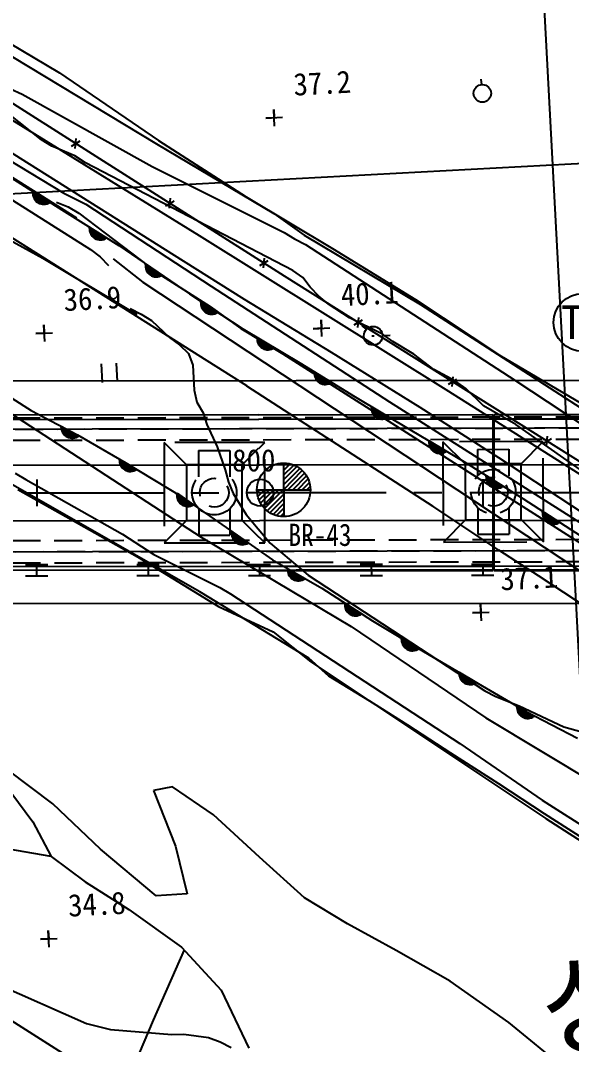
# Model space of a CAD drawing. Header units: millimetres. Extents: x 14054 to 14850, y 1103 to 1807.
# Drawn here: x 14714.8 to 14764.3, y 1433.8 to 1525.7 of the extents above; entities that cross this region are included whole.
import ezdxf
from ezdxf.enums import TextEntityAlignment as Align
from ezdxf.xclip import XClip

# ---------------------------------------------------------------- set-up
doc = ezdxf.new("R2010")
doc.units = ezdxf.units.MM
doc.header["$LTSCALE"] = 10
doc.header["$MEASUREMENT"] = 0
doc.header["$XCLIPFRAME"] = 2
for name, pattern in [('CENTER', [2, 1.25, -0.25, 0.25, -0.25]), ('DASHED2', [0.375, 0.25, -0.125]), ('HIDDEN', [0.375, 0.25, -0.125])]:
    doc.linetypes.add(name, pattern=pattern)
for name, color, linetype in [('TN-CABL', 4, 'Continuous'), ('TT-WIRE-EQPM', 6, 'Continuous'), ('TZ-BASE', 253, 'Continuous'), ('TZ-CABL', 4, 'Continuous')]:
    doc.layers.add(name, color=color, linetype=linetype)
doc.styles.get("Standard").update_dxf_attribs({"font": 'GulimChe.ttf'})
doc.linetypes.add('ZIGZAG', pattern='A,0.0001,-0.2,[131,ltypeshp.shx,S=0.2,R=0,X=-0.2,Y=0],-0.4,[131,ltypeshp.shx,S=0.2,R=180,X=0.2,Y=0],-0.2', length=0.8001)

# ---------------------------------------------------------------- blocks, each defined once
blk = doc.blocks.new('JD-FJFJJ5GH')
at = {"layer": 'TZ-BASE'}
for p, q in [((620.634, 135.314), (639.213, -214.547)), ((484.566, 87.344, 39), (583.542, 25.185, 39)), ((572.643, 42.703, 38), (590.712, 31.842, 38)), ((574.396, 42.726, 37.52), (581.992, 38.204, 37.52)), ((570.044, 38.722, 40.313), (594.525, 23.604, 40.313)), ((581.992, 38.204, 37.52), (590.878, 32.144, 37.52)), ((574.571, 37.507, 40.678), (602.144, 19.998, 40.678)), ((619.894, 37.129, 37.904), (619.844, 37.647, 37.904)), ((580.382, 32.193, 40), (575.147, 36.332, 40)), ((577.61, 36.758, 39), (578.659, 36.304, 39)), ((578.659, 36.304, 39), (590.311, 29.809, 39)), ((593.115, 21.297, 37.539), (570.396, 35.634, 37.539)), ((600.512, 34.133, 37.228), (602.01, 34.212, 37.228)), ((601.261, 34.172, 37.228), (600.512, 34.133, 37.228)), ((601.301, 33.424, 37.228), (601.221, 34.921, 37.228)), ((601.221, 34.921, 37.228), (601.261, 34.172, 37.228)), ((699.425, 33.794), (0.003, -3.349)), ((578.512, 22.914, 36.754), (561.285, 33.747, 36.754)), ((581.327, 31.623, 40), (580.382, 32.193, 40)), ((583.42, 31.414, 40.678), (583.511, 32.303, 40.678)), ((583.386, 30.748, 40), (581.327, 31.623, 40)), ((583.083, 31.628, 40.678), (583.849, 32.089, 40.678)), ((590.712, 31.842, 38), (601.218, 25.578, 38)), ((590.878, 32.144, 37.52), (598.759, 27.089, 37.52)), ((571.803, 30.547, 38), (584.777, 22.341, 38)), ((576.161, 31.158, 40), (582.398, 27.403, 40)), ((584.333, 30.142, 40), (583.386, 30.748, 40)), ((576.392, 29.599, 38.963), (582.225, 25.895, 38.963)), ((602.922, 20.479, 40), (584.333, 30.142, 40)), ((590.311, 29.809, 39), (602.152, 23.874, 39)), ((579.615, 27.309, 38.963), (579.898, 27.372, 38.963)), ((579.617, 27.463, 38.963), (579.719, 27.486, 38.963)), ((579.763, 26.859, 38.963), (579.62, 27.498, 38.963)), ((579.627, 27.544, 38.963), (581.147, 26.579, 38.963)), ((579.638, 27.16, 38.963), (580.077, 27.258, 38.963)), ((579.683, 27.017, 38.963), (580.257, 27.145, 38.963)), ((579.751, 26.878, 38.963), (580.436, 27.031, 38.963)), ((579.969, 26.625, 38.963), (579.786, 27.443, 38.963)), ((579.846, 26.746, 38.963), (580.615, 26.917, 38.963)), ((580.149, 26.508, 38.963), (579.965, 27.33, 38.963)), ((579.974, 26.621, 38.963), (580.794, 26.804, 38.963)), ((580.317, 26.442, 38.963), (580.144, 27.216, 38.963)), ((580.152, 26.506, 38.963), (580.973, 26.69, 38.963)), ((580.478, 26.41, 38.963), (580.323, 27.102, 38.963)), ((580.633, 26.404, 38.963), (580.502, 26.989, 38.963)), ((580.782, 26.423, 38.963), (580.681, 26.875, 38.963)), ((580.927, 26.464, 38.963), (580.861, 26.761, 38.963)), ((582.398, 27.403, 40), (584.354, 26.413, 40)), ((591.524, 26.267, 40.678), (592.291, 26.728, 40.678)), ((591.862, 26.053, 40.678), (591.953, 26.943, 40.678)), ((598.759, 27.089, 37.52), (606.508, 22.429, 37.52)), ((580.434, 26.416, 38.963), (581.137, 26.573, 38.963)), ((581.066, 26.529, 38.963), (581.04, 26.647, 38.963)), ((581.747, 26.6, 39), (582.794, 26.182, 39)), ((582.225, 25.895, 38.963), (587.335, 22.7, 38.963)), ((582.794, 26.182, 39), (583.739, 25.612, 39)), ((584.354, 26.413, 40), (595.614, 19.057, 40)), ((583.739, 25.612, 39), (590.834, 20.222, 39)), ((601.218, 25.578, 38), (603.956, 23.643, 38)), ((574.822, 24.683, 37), (580.506, 21.578, 37)), ((584.693, 24.264, 38.963), (584.796, 24.287, 38.963)), ((584.693, 24.11, 38.963), (584.976, 24.175, 38.963)), ((584.844, 23.661, 38.963), (584.697, 24.299, 38.963)), ((584.703, 24.345, 38.963), (586.229, 23.391, 38.963)), ((584.716, 23.961, 38.963), (585.156, 24.063, 38.963)), ((584.762, 23.818, 38.963), (585.335, 23.95, 38.963)), ((585.051, 23.429, 38.963), (584.863, 24.246, 38.963)), ((585.232, 23.313, 38.963), (585.043, 24.133, 38.963)), ((585.401, 23.248, 38.963), (585.223, 24.021, 38.963)), ((585.562, 23.217, 38.963), (585.402, 23.908, 38.963)), ((584.832, 23.68, 38.963), (585.515, 23.838, 38.963)), ((584.928, 23.548, 38.963), (585.695, 23.725, 38.963)), ((585.057, 23.424, 38.963), (585.875, 23.613, 38.963)), ((585.235, 23.311, 38.963), (586.055, 23.5, 38.963)), ((585.518, 23.222, 38.963), (586.22, 23.384, 38.963)), ((585.717, 23.213, 38.963), (585.582, 23.796, 38.963)), ((585.866, 23.232, 38.963), (585.762, 23.683, 38.963)), ((586.01, 23.274, 38.963), (585.942, 23.571, 38.963)), ((586.149, 23.34, 38.963), (586.122, 23.458, 38.963)), ((594.525, 23.604, 40.313), (616.895, 9.65, 40.313)), ((602.152, 23.874, 39), (603.097, 23.304, 39)), ((603.097, 23.304, 39), (604.075, 22.809, 39)), ((603.956, 23.643, 38), (614.387, 17.411, 38)), ((598.807, 10.127, 36.754), (578.512, 22.914, 36.754)), ((584.777, 22.341, 38), (585.645, 21.687, 38)), ((587.335, 22.7, 38.963), (593.677, 18.366, 38.963)), ((604.075, 22.809, 39), (622.837, 10.633, 39)), ((606.508, 22.429, 37.52), (613.924, 17.861, 37.52)), ((580.506, 21.578, 37), (588.936, 16.521, 37)), ((585.645, 21.687, 38), (586.413, 20.919, 38)), ((586.815, 21.502, 38), (589.488, 19.417, 38)), ((598.604, 17.867, 37.539), (593.115, 21.297, 37.539)), ((599.966, 20.907, 40.678), (600.733, 21.368, 40.678)), ((600.304, 20.692, 40.678), (600.395, 21.582, 40.678)), ((589.707, 20.831, 38.963), (589.991, 20.885, 38.963)), ((589.713, 20.985, 38.963), (589.816, 21.004, 38.963)), ((589.839, 20.376, 38.963), (589.718, 21.02, 38.963)), ((589.724, 20.682, 38.963), (590.167, 20.765, 38.963)), ((589.726, 21.066, 38.963), (591.212, 20.05, 38.963)), ((589.764, 20.537, 38.963), (590.342, 20.645, 38.963)), ((589.828, 20.396, 38.963), (590.517, 20.526, 38.963)), ((590.037, 20.136, 38.963), (589.882, 20.96, 38.963)), ((589.918, 20.26, 38.963), (590.692, 20.406, 38.963)), ((590.042, 20.131, 38.963), (590.867, 20.286, 38.963)), ((590.212, 20.013, 38.963), (590.057, 20.84, 38.963)), ((590.378, 19.941, 38.963), (590.232, 20.72, 38.963)), ((590.538, 19.903, 38.963), (590.407, 20.601, 38.963)), ((590.693, 19.893, 38.963), (590.582, 20.481, 38.963)), ((590.843, 19.906, 38.963), (590.757, 20.361, 38.963)), ((590.834, 20.222, 39), (595.531, 17.224, 39)), ((590.989, 19.943, 38.963), (590.932, 20.242, 38.963)), ((603.835, 19.834, 40), (602.922, 20.479, 40)), ((589.488, 19.417, 38), (635.383, -10.913, 38)), ((590.215, 20.011, 38.963), (591.042, 20.167, 38.963)), ((590.494, 19.911, 38.963), (591.202, 20.044, 38.963)), ((591.13, 20.002, 38.963), (591.108, 20.122, 38.963)), ((602.144, 19.998, 40.678), (634.212, -0.155, 40.678)), ((604.504, 18.956, 40), (603.835, 19.834, 40)), ((595.614, 19.057, 40), (611.61, 8.668, 40)), ((605.279, 18.158, 40), (604.504, 18.956, 40)), ((593.677, 18.366, 38.963), (598.455, 15.226, 38.963)), ((594.677, 17.464, 38.963), (594.961, 17.522, 38.963)), ((594.68, 17.618, 38.963), (594.783, 17.639, 38.963)), ((594.817, 17.012, 38.963), (594.685, 17.652, 38.963)), ((594.692, 17.699, 38.963), (596.197, 16.71, 38.963)), ((595.019, 16.775, 38.963), (594.85, 17.596, 38.963)), ((595.197, 16.655, 38.963), (595.027, 17.479, 38.963)), ((606.396, 13.1, 37.539), (598.604, 17.867, 37.539)), ((606.123, 17.436, 40), (605.279, 18.158, 40)), ((613.924, 17.861, 37.52), (621.473, 12.862, 37.52)), ((588.338, 17.051, 37), (589.315, 16.556, 37)), ((589.315, 16.556, 37), (590.26, 15.986, 37)), ((594.697, 17.315, 38.963), (595.138, 17.406, 38.963)), ((594.739, 17.17, 38.963), (595.315, 17.29, 38.963)), ((594.806, 17.031, 38.963), (595.493, 17.173, 38.963)), ((594.899, 16.897, 38.963), (595.67, 17.057, 38.963)), ((595.025, 16.77, 38.963), (595.847, 16.94, 38.963)), ((595.201, 16.653, 38.963), (596.024, 16.824, 38.963)), ((595.365, 16.586, 38.963), (595.204, 17.363, 38.963)), ((595.525, 16.551, 38.963), (595.381, 17.246, 38.963)), ((595.481, 16.558, 38.963), (596.187, 16.704, 38.963)), ((595.531, 17.224, 39), (598.271, 15.253, 39)), ((595.68, 16.544, 38.963), (595.559, 17.13, 38.963)), ((595.83, 16.56, 38.963), (595.736, 17.013, 38.963)), ((595.975, 16.599, 38.963), (595.913, 16.897, 38.963)), ((596.115, 16.661, 38.963), (596.09, 16.78, 38.963)), ((608.017, 16.223, 40), (606.123, 17.436, 40)), ((614.387, 17.411, 38), (653.42, -7.773, 38)), ((590.26, 15.986, 37), (591.879, 14.465, 37)), ((605.549, 14.533, 40.094), (605.469, 16.031, 40.094)), ((605.469, 16.031, 40.094), (605.509, 15.282, 40.094)), ((610.986, 14.74, 40), (608.017, 16.223, 40)), ((608.429, 15.576, 40.678), (609.193, 16.04, 40.678)), ((608.767, 15.363, 40.678), (608.854, 16.253, 40.678)), ((579.885, 14.8, 36.863), (581.383, 14.879, 36.863)), ((580.634, 14.839, 36.863), (579.885, 14.8, 36.863)), ((580.673, 14.09, 36.863), (580.594, 15.588, 36.863)), ((580.594, 15.588, 36.863), (580.634, 14.839, 36.863)), ((598.271, 15.253, 39), (602.052, 12.973, 39)), ((598.455, 15.226, 38.963), (603.558, 12.177, 38.963)), ((604.76, 15.242, 40.094), (606.258, 15.322, 40.094)), ((605.509, 15.282, 40.094), (604.76, 15.242, 40.094)), ((609.117, 15.526, 40.167), (609.508, 15.157, 40.167)), ((611.899, 14.095, 40), (610.986, 14.74, 40)), ((591.879, 14.465, 37), (592.757, 13.782, 37)), ((599.732, 14.376, 38.963), (599.834, 14.402, 38.963)), ((599.895, 13.777, 38.963), (599.735, 14.411, 38.963)), ((599.735, 14.223, 38.963), (600.016, 14.293, 38.963)), ((599.74, 14.458, 38.963), (601.286, 13.535, 38.963)), ((599.761, 14.074, 38.963), (600.198, 14.185, 38.963)), ((599.81, 13.932, 38.963), (600.381, 14.076, 38.963)), ((599.882, 13.796, 38.963), (600.563, 13.967, 38.963)), ((600.107, 13.549, 38.963), (599.902, 14.362, 38.963)), ((599.981, 13.666, 38.963), (600.745, 13.858, 38.963)), ((600.29, 13.436, 38.963), (600.084, 14.253, 38.963)), ((600.46, 13.375, 38.963), (600.266, 14.144, 38.963)), ((600.622, 13.347, 38.963), (600.448, 14.035, 38.963)), ((600.777, 13.346, 38.963), (600.63, 13.926, 38.963)), ((600.926, 13.369, 38.963), (600.813, 13.818, 38.963)), ((610.026, 14.6, 40.167), (610.23, 14.588, 40.167)), ((610.135, 14.674, 40.167), (610.144, 14.516, 40.167)), ((610.974, 14.647, 40.167), (611.652, 14.664, 40.167)), ((613.789, 12.955, 40), (611.899, 14.095, 40)), ((592.757, 13.782, 37), (593.566, 13.022, 37)), ((593.566, 13.022, 37), (593.952, 11.982, 37)), ((600.113, 13.544, 38.963), (600.927, 13.749, 38.963)), ((600.293, 13.435, 38.963), (601.109, 13.64, 38.963)), ((600.577, 13.352, 38.963), (601.276, 13.528, 38.963)), ((601.069, 13.414, 38.963), (600.995, 13.709, 38.963)), ((601.206, 13.482, 38.963), (601.177, 13.6, 38.963)), ((602.052, 12.973, 39), (699.422, -48.996, 39)), ((614.343, 8.158, 37.539), (606.396, 13.1, 37.539)), ((615.582, 11.59, 40), (613.789, 12.955, 40)), ((585.862, 10.421, 37.557), (585.773, 12.092, 37.557)), ((587.083, 12.139, 37.557), (587.171, 10.49, 37.557)), ((593.952, 11.982, 37), (594.075, 9.722, 37)), ((603.558, 12.177, 38.963), (608.514, 9.12, 38.963)), ((621.473, 12.862, 37.52), (629.329, 8.244, 37.52)), ((604.87, 11.28, 38.963), (604.973, 11.304, 38.963)), ((604.871, 11.126, 38.963), (605.153, 11.193, 38.963)), ((605.024, 10.678, 38.963), (604.873, 11.315, 38.963)), ((604.88, 11.362, 38.963), (606.412, 10.417, 38.963)), ((604.895, 10.978, 38.963), (605.334, 11.082, 38.963)), ((605.233, 10.447, 38.963), (605.04, 11.263, 38.963)), ((605.415, 10.332, 38.963), (605.22, 11.152, 38.963)), ((605.584, 10.268, 38.963), (605.401, 11.04, 38.963)), ((617.541, 10.527, 40), (615.582, 11.59, 40)), ((575.576, 10.359, 36.754), (579.476, 7.902, 36.754)), ((604.942, 10.835, 38.963), (605.514, 10.97, 38.963)), ((605.012, 10.697, 38.963), (605.695, 10.859, 38.963)), ((605.109, 10.566, 38.963), (605.875, 10.748, 38.963)), ((605.239, 10.443, 38.963), (606.056, 10.636, 38.963)), ((605.418, 10.331, 38.963), (606.236, 10.525, 38.963)), ((605.745, 10.238, 38.963), (605.582, 10.929, 38.963)), ((605.701, 10.244, 38.963), (606.402, 10.41, 38.963)), ((605.9, 10.235, 38.963), (605.762, 10.818, 38.963)), ((606.049, 10.256, 38.963), (605.943, 10.706, 38.963)), ((606.193, 10.299, 38.963), (606.123, 10.595, 38.963)), ((606.332, 10.365, 38.963), (606.304, 10.483, 38.963)), ((616.896, 10.255, 40.678), (617.66, 10.719, 40.678)), ((617.234, 10.042, 40.678), (617.321, 10.932, 40.678)), ((618.454, 9.882, 40), (617.541, 10.527, 40)), ((622.837, 10.633, 39), (668.771, -19.732, 39)), ((594.075, 9.722, 37), (594.317, 8.639, 37)), ((615.521, -0.699, 36.754), (598.808, 10.09, 36.754)), ((616.895, 9.65, 40.313), (638.594, -4.084, 40.313)), ((620.038, 8.323, 40), (618.454, 9.882, 40)), ((575.883, 8.767, 36), (594.722, -3.478, 36)), ((594.317, 8.639, 37), (594.881, 7.682, 37)), ((608.514, 9.12, 38.963), (613.578, 6.106, 38.963)), ((611.61, 8.668, 40), (699.422, -47.032, 40)), ((622.945, 6.653, 40), (620.038, 8.323, 40)), ((545.93, 7.48), (599.862, 7.528)), ((579.476, 7.902, 36.754), (583.618, 5.715, 36.754)), ((594.881, 7.682, 37), (595.231, 6.641, 37)), ((599.872, 7.527), (620.863, 7.546)), ((609.992, 8.154, 38.963), (610.094, 8.179, 38.963)), ((610.156, 7.554, 38.963), (609.995, 8.188, 38.963)), ((609.996, 8, 38.963), (610.277, 8.071, 38.963)), ((610.001, 8.235, 38.963), (611.547, 7.315, 38.963)), ((610.022, 7.852, 38.963), (610.459, 7.962, 38.963)), ((610.071, 7.709, 38.963), (610.641, 7.854, 38.963)), ((610.144, 7.573, 38.963), (610.823, 7.745, 38.963)), ((610.368, 7.327, 38.963), (610.162, 8.139, 38.963)), ((610.242, 7.443, 38.963), (611.006, 7.637, 38.963)), ((610.552, 7.215, 38.963), (610.345, 8.031, 38.963)), ((610.374, 7.322, 38.963), (611.188, 7.528, 38.963)), ((610.722, 7.153, 38.963), (610.527, 7.922, 38.963)), ((610.555, 7.213, 38.963), (611.37, 7.42, 38.963)), ((610.884, 7.126, 38.963), (610.709, 7.814, 38.963)), ((611.039, 7.125, 38.963), (610.891, 7.705, 38.963)), ((611.187, 7.148, 38.963), (611.074, 7.596, 38.963)), ((611.331, 7.193, 38.963), (611.256, 7.488, 38.963)), ((611.468, 7.262, 38.963), (611.438, 7.379, 38.963)), ((621.427, 3.645, 37.539), (614.343, 8.158, 37.539)), ((620.863, 7.546), (620.875, -6.454)), ((620.963, 7.546), (695.863, 7.612)), ((620.963, 7.546), (620.975, -6.454)), ((545.931, 7.08), (599.862, 7.128)), ((582.355, 5.81, 36.754), (582.162, 6.435, 36.754)), ((582.165, 6.482, 36.754), (583.757, 5.641, 36.754)), ((595.231, 6.641, 37), (596.144, 4.643, 37)), ((599.874, 7.127), (620.863, 7.146)), ((610.839, 7.13, 38.963), (611.538, 7.308, 38.963)), ((620.963, 7.146), (695.863, 7.212)), ((643.098, -7.568, 40), (622.945, 6.653, 40)), ((582.161, 6.4, 36.754), (582.262, 6.431, 36.754)), ((582.173, 6.246, 36.754), (582.45, 6.332, 36.754)), ((582.207, 6.1, 36.754), (582.637, 6.233, 36.754)), ((582.263, 5.96, 36.754), (582.825, 6.134, 36.754)), ((582.579, 5.593, 36.754), (582.332, 6.394, 36.754)), ((582.342, 5.828, 36.754), (583.012, 6.035, 36.754)), ((582.447, 5.703, 36.754), (583.2, 5.936, 36.754)), ((582.768, 5.491, 36.754), (582.519, 6.295, 36.754)), ((582.585, 5.589, 36.754), (583.387, 5.837, 36.754)), ((582.941, 5.438, 36.754), (582.707, 6.196, 36.754)), ((582.771, 5.489, 36.754), (583.575, 5.738, 36.754)), ((583.104, 5.419, 36.754), (582.895, 6.097, 36.754)), ((583.059, 5.421, 36.754), (583.748, 5.634, 36.754)), ((583.259, 5.426, 36.754), (583.082, 5.998, 36.754)), ((583.406, 5.456, 36.754), (583.27, 5.899, 36.754)), ((583.547, 5.509, 36.754), (583.457, 5.8, 36.754)), ((583.618, 5.715, 36.754), (587.959, 3.21, 36.754)), ((583.681, 5.584, 36.754), (583.645, 5.701, 36.754)), ((613.578, 6.106, 38.963), (618.263, 3.327, 38.963)), ((625.701, 4.721, 40.678), (625.788, 5.611, 40.678)), ((596.144, 4.643, 37), (596.879, 2.563, 37)), ((615.15, 5.087, 38.963), (615.252, 5.113, 38.963)), ((615.314, 4.488, 38.963), (615.152, 5.122, 38.963)), ((615.153, 4.933, 38.963), (615.434, 5.005, 38.963)), ((615.158, 5.169, 38.963), (616.706, 4.25, 38.963)), ((615.18, 4.785, 38.963), (615.616, 4.897, 38.963)), ((615.229, 4.643, 38.963), (615.799, 4.788, 38.963)), ((615.302, 4.507, 38.963), (615.981, 4.68, 38.963)), ((615.527, 4.26, 38.963), (615.32, 5.073, 38.963)), ((615.71, 4.149, 38.963), (615.502, 4.964, 38.963)), ((615.881, 4.088, 38.963), (615.684, 4.856, 38.963)), ((616.042, 4.06, 38.963), (615.867, 4.748, 38.963)), ((616.197, 4.06, 38.963), (616.049, 4.64, 38.963)), ((625.362, 4.934, 40.678), (626.127, 5.398, 40.678)), ((615.401, 4.377, 38.963), (616.164, 4.572, 38.963)), ((615.533, 4.256, 38.963), (616.346, 4.464, 38.963)), ((615.713, 4.147, 38.963), (616.529, 4.355, 38.963)), ((615.998, 4.065, 38.963), (616.696, 4.243, 38.963)), ((616.346, 4.083, 38.963), (616.232, 4.532, 38.963)), ((616.489, 4.129, 38.963), (616.414, 4.423, 38.963)), ((616.627, 4.197, 38.963), (616.597, 4.315, 38.963)), ((399.946, 2.852), (599.935, 3.028)), ((587.39, 3.467, 36.754), (587.492, 3.492, 36.754)), ((587.392, 3.313, 36.754), (587.674, 3.382, 36.754)), ((587.549, 2.866, 36.754), (587.393, 3.502, 36.754)), ((587.399, 3.548, 36.754), (588.939, 2.617, 36.754)), ((587.418, 3.165, 36.754), (587.855, 3.272, 36.754)), ((587.466, 3.022, 36.754), (588.037, 3.163, 36.754)), ((587.537, 2.885, 36.754), (588.218, 3.053, 36.754)), ((587.76, 2.637, 36.754), (587.56, 3.451, 36.754)), ((587.635, 2.755, 36.754), (588.4, 2.943, 36.754)), ((587.943, 2.524, 36.754), (587.741, 3.341, 36.754)), ((587.766, 2.633, 36.754), (588.581, 2.833, 36.754)), ((588.112, 2.461, 36.754), (587.923, 3.231, 36.754)), ((587.959, 3.21, 36.754), (592.95, 0.191, 36.754)), ((588.274, 2.433, 36.754), (588.104, 3.122, 36.754)), ((588.429, 2.431, 36.754), (588.286, 3.012, 36.754)), ((588.578, 2.453, 36.754), (588.467, 2.902, 36.754)), ((588.722, 2.497, 36.754), (588.649, 2.792, 36.754)), ((599.967, 3.026), (699.998, 3.114)), ((602.102, 3.182), (602.127, -1.618)), ((602.104, 2.941), (602.332, 3.172)), ((602.106, 2.517), (602.694, 3.111)), ((602.108, 2.092), (603.014, 3.007)), ((602.11, 1.668), (603.299, 2.869)), ((618.263, 3.327, 38.963), (623.564, -0.004, 38.963)), ((630.188, -2.129, 37.539), (621.427, 3.645, 37.539)), ((594.588, -8.385, 36.754), (575.981, 2.264, 36.754)), ((578.029, 2.266, 35), (578.974, 1.696, 35)), ((587.946, 2.522, 36.754), (588.763, 2.723, 36.754)), ((588.23, 2.438, 36.754), (588.929, 2.61, 36.754)), ((588.859, 2.564, 36.754), (588.83, 2.683, 36.754)), ((596.879, 2.563, 37), (597.157, 1.481, 37)), ((602.112, 1.244), (603.555, 2.701)), ((602.114, 0.82), (603.784, 2.506)), ((602.501, 0.784), (603.986, 2.284)), ((602.925, 0.786), (604.162, 2.035)), ((620.276, 1.974, 38.963), (620.379, 1.997, 38.963)), ((620.276, 1.82, 38.963), (620.558, 1.884, 38.963)), ((620.425, 1.371, 38.963), (620.279, 2.009, 38.963)), ((620.286, 2.055, 38.963), (621.81, 1.098, 38.963)), ((620.632, 1.138, 38.963), (620.446, 1.955, 38.963)), ((620.812, 1.022, 38.963), (620.625, 1.842, 38.963)), ((578.974, 1.696, 35), (587.651, -3.206, 35)), ((580.001, -0.689), (579.999, 1.711)), ((597.157, 1.481, 37), (597.58, 0.444, 37)), ((603.35, 0.788), (604.308, 1.756)), ((603.774, 0.79), (604.421, 1.444)), ((604.198, 0.792), (604.495, 1.092)), ((620.001, -0.653), (619.999, 1.747)), ((620.298, 1.671, 38.963), (620.738, 1.772, 38.963)), ((620.344, 1.528, 38.963), (620.917, 1.659, 38.963)), ((620.413, 1.39, 38.963), (621.097, 1.546, 38.963)), ((620.509, 1.258, 38.963), (621.277, 1.433, 38.963)), ((620.638, 1.133, 38.963), (621.456, 1.32, 38.963)), ((620.981, 0.956, 38.963), (620.805, 1.729, 38.963)), ((620.816, 1.02, 38.963), (621.636, 1.207, 38.963)), ((621.142, 0.925, 38.963), (620.984, 1.617, 38.963)), ((621.098, 0.931, 38.963), (621.801, 1.091, 38.963)), ((621.297, 0.92, 38.963), (621.164, 1.504, 38.963)), ((621.447, 0.94, 38.963), (621.344, 1.391, 38.963)), ((621.591, 0.981, 38.963), (621.523, 1.278, 38.963)), ((621.73, 1.047, 38.963), (621.703, 1.165, 38.963)), ((578.254, 0.816, 36.845), (589.003, -5.216, 36.845)), ((592.528, 0.235, 36.754), (592.814, 0.286, 36.754)), ((592.536, 0.389, 36.754), (592.639, 0.407, 36.754)), ((592.656, -0.221, 36.754), (592.541, 0.423, 36.754)), ((592.544, 0.086, 36.754), (592.988, 0.165, 36.754)), ((592.55, 0.47, 36.754), (594.027, -0.559, 36.754)), ((592.583, -0.06, 36.754), (593.162, 0.044, 36.754)), ((592.852, -0.463, 36.754), (592.704, 0.362, 36.754)), ((593.027, -0.588, 36.754), (592.878, 0.241, 36.754)), ((592.95, 0.191, 36.754), (596.941, -2.589, 36.754)), ((593.192, -0.661, 36.754), (593.052, 0.12, 36.754)), ((597.58, 0.444, 37), (598.742, -1.431, 37)), ((599.715, 0.77), (604.515, 0.794)), ((599.727, 0.54), (599.956, 0.771)), ((599.792, 0.179), (600.38, 0.773)), ((599.899, -0.14), (600.804, 0.775)), ((600.039, -0.424), (601.228, 0.777)), ((600.21, -0.678), (601.653, 0.779)), ((600.407, -0.905), (602.077, 0.782)), ((600.632, -1.105), (602.117, 0.395)), ((592.645, -0.201, 36.754), (593.336, -0.078, 36.754)), ((592.735, -0.338, 36.754), (593.51, -0.199, 36.754)), ((592.857, -0.468, 36.754), (593.684, -0.32, 36.754)), ((593.03, -0.59, 36.754), (593.858, -0.442, 36.754)), ((593.351, -0.7, 36.754), (593.226, -0.002, 36.754)), ((593.307, -0.692, 36.754), (594.017, -0.565, 36.754)), ((593.506, -0.712, 36.754), (593.401, -0.123, 36.754)), ((593.656, -0.7, 36.754), (593.575, -0.244, 36.754)), ((593.802, -0.665, 36.754), (593.749, -0.365, 36.754)), ((593.944, -0.606, 36.754), (593.923, -0.487, 36.754)), ((600.883, -1.278), (602.119, -0.029)), ((601.163, -1.421), (602.121, -0.453)), ((601.476, -1.532), (602.123, -0.878)), ((621.402, -4.619, 36.754), (615.521, -0.699, 36.754)), ((623.564, -0.004, 38.963), (628.793, -3.375, 38.963)), ((598.742, -1.431, 37), (600.894, -4.019, 37)), ((601.829, -1.601), (602.125, -1.302)), ((625.34, -1.393, 38.963), (625.623, -1.332, 38.963)), ((625.342, -1.239, 38.963), (625.445, -1.217, 38.963)), ((625.484, -1.844, 38.963), (625.346, -1.204, 38.963)), ((625.353, -1.158, 38.963), (626.866, -2.133, 38.963)), ((625.361, -1.542, 38.963), (625.802, -1.447, 38.963)), ((625.405, -1.686, 38.963), (625.98, -1.562, 38.963)), ((625.473, -1.825, 38.963), (626.158, -1.677, 38.963)), ((625.688, -2.079, 38.963), (625.511, -1.26, 38.963)), ((625.567, -1.958, 38.963), (626.336, -1.792, 38.963)), ((625.867, -2.198, 38.963), (625.69, -1.375, 38.963)), ((626.036, -2.265, 38.963), (625.868, -1.49, 38.963)), ((626.196, -2.298, 38.963), (626.046, -1.605, 38.963)), ((626.351, -2.304, 38.963), (626.225, -1.719, 38.963)), ((626.501, -2.287, 38.963), (626.403, -1.834, 38.963)), ((399.95, -2.148), (599.939, -1.972)), ((596.941, -2.589, 36.754), (601.122, -5.506, 36.754)), ((599.972, -1.974), (700.002, -1.886)), ((625.694, -2.084, 38.963), (626.515, -1.907, 38.963)), ((625.871, -2.199, 38.963), (626.693, -2.021, 38.963)), ((626.152, -2.292, 38.963), (626.856, -2.14, 38.963)), ((626.645, -2.247, 38.963), (626.581, -1.949, 38.963)), ((626.785, -2.183, 38.963), (626.759, -2.064, 38.963)), ((587.651, -3.206, 35), (590.456, -5.027, 35)), ((594.722, -3.478, 36), (608.175, -11.483, 36)), ((597.451, -3.195, 36.754), (597.736, -3.144, 36.754)), ((597.459, -3.041, 36.754), (597.562, -3.023, 36.754)), ((597.578, -3.651, 36.754), (597.464, -3.007, 36.754)), ((597.466, -3.345, 36.754), (597.91, -3.266, 36.754)), ((597.473, -2.961, 36.754), (598.949, -3.99, 36.754)), ((597.505, -3.49, 36.754), (598.084, -3.387, 36.754)), ((597.568, -3.631, 36.754), (598.258, -3.508, 36.754)), ((597.774, -3.893, 36.754), (597.627, -3.068, 36.754)), ((597.657, -3.768, 36.754), (598.432, -3.63, 36.754)), ((597.949, -4.018, 36.754), (597.801, -3.19, 36.754)), ((598.114, -4.092, 36.754), (597.975, -3.311, 36.754)), ((598.273, -4.131, 36.754), (598.149, -3.432, 36.754)), ((598.428, -4.143, 36.754), (598.323, -3.554, 36.754)), ((598.578, -4.131, 36.754), (598.497, -3.675, 36.754)), ((597.78, -3.898, 36.754), (598.606, -3.751, 36.754)), ((597.952, -4.02, 36.754), (598.78, -3.873, 36.754)), ((598.229, -4.123, 36.754), (598.939, -3.997, 36.754)), ((598.724, -4.096, 36.754), (598.671, -3.796, 36.754)), ((598.866, -4.037, 36.754), (598.845, -3.918, 36.754)), ((600.894, -4.019, 37), (604.304, -6.868, 37)), ((589.003, -5.216, 36.845), (596.267, -9.683, 36.845)), ((590.456, -5.027, 35), (596.394, -7.994, 35)), ((601.122, -5.506, 36.754), (605.538, -8.044, 36.754)), ((624.966, -6.948, 36.754), (621.402, -4.619, 36.754)), ((429.944, -6.559), (689.977, -6.324)), ((545.942, -6.119), (599.874, -6.072)), ((578.944, -5.924), (580.944, -5.922)), ((579.944, -5.923), (579.945, -6.923)), ((588.944, -5.915), (590.944, -5.913)), ((589.944, -5.914), (589.945, -6.914)), ((598.944, -5.906), (600.944, -5.904)), ((599.927, -6.072), (620.875, -6.054)), ((599.944, -5.905), (599.945, -6.905)), ((602.459, -6.361, 36.754), (602.561, -6.333, 36.754)), ((602.632, -6.957, 36.754), (602.462, -6.326, 36.754)), ((602.466, -6.279, 36.754), (604.027, -7.176, 36.754)), ((602.848, -7.182, 36.754), (602.63, -6.372, 36.754)), ((608.976, -5.897), (610.976, -5.895)), ((609.976, -5.896), (609.977, -6.896)), ((618.976, -5.888), (620.976, -5.886)), ((619.976, -5.887), (619.977, -6.887)), ((620.975, -6.054), (695.875, -5.988)), ((620.975, -6.454), (695.875, -6.388)), ((578.945, -6.924), (580.945, -6.922)), ((588.945, -6.915), (590.945, -6.913)), ((598.945, -6.906), (600.945, -6.904)), ((599.928, -6.472), (620.875, -6.454)), ((602.465, -6.514, 36.754), (602.745, -6.439, 36.754)), ((602.494, -6.662, 36.754), (602.929, -6.544, 36.754)), ((602.545, -6.803, 36.754), (603.113, -6.65, 36.754)), ((602.62, -6.939, 36.754), (603.297, -6.756, 36.754)), ((602.72, -7.067, 36.754), (603.481, -6.862, 36.754)), ((603.033, -7.291, 36.754), (602.813, -6.478, 36.754)), ((602.854, -7.186, 36.754), (603.665, -6.967, 36.754)), ((603.204, -7.35, 36.754), (602.997, -6.584, 36.754)), ((603.036, -7.292, 36.754), (603.848, -7.073, 36.754)), ((603.366, -7.375, 36.754), (603.181, -6.69, 36.754)), ((603.322, -7.371, 36.754), (604.018, -7.183, 36.754)), ((603.521, -7.373, 36.754), (603.365, -6.795, 36.754)), ((603.67, -7.348, 36.754), (603.549, -6.901, 36.754)), ((603.812, -7.3, 36.754), (603.733, -7.007, 36.754)), ((603.949, -7.23, 36.754), (603.917, -7.112, 36.754)), ((604.304, -6.868, 37), (620.154, -17.265, 37)), ((608.977, -6.897), (610.977, -6.895)), ((618.977, -6.888), (620.977, -6.886)), ((629.515, -9.917, 36.754), (624.966, -6.948, 36.754)), ((596.394, -7.994, 35), (597.339, -8.564, 35)), ((605.538, -8.044, 36.754), (610.085, -10.977, 36.754)), ((604.381, -14.322, 36.754), (594.588, -8.385, 36.754)), ((597.339, -8.564, 35), (617.925, -21.993, 35)), ((596.267, -9.683, 36.845), (601.182, -11.974, 36.845)), ((607.59, -9.611, 36.754), (607.873, -9.55, 36.754)), ((607.592, -9.457, 36.754), (607.695, -9.435, 36.754)), ((607.734, -10.062, 36.754), (607.596, -9.422, 36.754)), ((607.603, -9.376, 36.754), (609.116, -10.351, 36.754)), ((607.611, -9.76, 36.754), (608.051, -9.665, 36.754)), ((607.655, -9.904, 36.754), (608.23, -9.78, 36.754)), ((607.722, -10.043, 36.754), (608.408, -9.895, 36.754)), ((607.938, -10.297, 36.754), (607.761, -9.478, 36.754)), ((607.816, -10.176, 36.754), (608.586, -10.01, 36.754)), ((608.117, -10.416, 36.754), (607.939, -9.593, 36.754)), ((608.285, -10.483, 36.754), (608.118, -9.708, 36.754)), ((608.446, -10.516, 36.754), (608.296, -9.823, 36.754)), ((608.601, -10.523, 36.754), (608.474, -9.938, 36.754)), ((608.75, -10.505, 36.754), (608.653, -10.053, 36.754)), ((619.846, -10.976, 37.082), (619.767, -9.478, 37.082)), ((619.767, -9.478, 37.082), (619.807, -10.227, 37.082)), ((607.944, -10.302, 36.754), (608.764, -10.125, 36.754)), ((608.12, -10.417, 36.754), (608.943, -10.24, 36.754)), ((608.402, -10.51, 36.754), (609.106, -10.358, 36.754)), ((608.895, -10.465, 36.754), (608.831, -10.168, 36.754)), ((609.035, -10.401, 36.754), (609.009, -10.283, 36.754)), ((610.085, -10.977, 36.754), (614.659, -13.725, 36.754)), ((619.058, -10.267, 37.082), (620.556, -10.187, 37.082)), ((619.807, -10.227, 37.082), (619.058, -10.267, 37.082)), ((608.175, -11.483, 36), (620.249, -19.673, 36)), ((601.182, -11.974, 36.845), (604.545, -14.643, 36.845)), ((612.688, -12.628, 36.754), (612.79, -12.602, 36.754)), ((612.69, -12.781, 36.754), (612.972, -12.711, 36.754)), ((612.849, -13.228, 36.754), (612.691, -12.593, 36.754)), ((612.696, -12.546, 36.754), (614.239, -13.473, 36.754)), ((612.716, -12.93, 36.754), (613.154, -12.821, 36.754)), ((613.06, -13.456, 36.754), (612.858, -12.643, 36.754)), ((613.243, -13.569, 36.754), (613.039, -12.752, 36.754)), ((613.413, -13.631, 36.754), (613.221, -12.861, 36.754)), ((612.765, -13.072, 36.754), (613.335, -12.93, 36.754)), ((612.837, -13.209, 36.754), (613.517, -13.039, 36.754)), ((612.935, -13.339, 36.754), (613.699, -13.148, 36.754)), ((613.066, -13.461, 36.754), (613.881, -13.258, 36.754)), ((613.246, -13.57, 36.754), (614.063, -13.367, 36.754)), ((613.575, -13.659, 36.754), (613.403, -12.971, 36.754)), ((613.53, -13.654, 36.754), (614.23, -13.48, 36.754)), ((613.73, -13.661, 36.754), (613.585, -13.08, 36.754)), ((613.879, -13.638, 36.754), (613.767, -13.189, 36.754)), ((614.022, -13.594, 36.754), (613.949, -13.298, 36.754)), ((614.16, -13.526, 36.754), (614.13, -13.408, 36.754)), ((614.659, -13.725, 36.754), (618.851, -16.166, 36.754)), ((606.151, -15.944, 36.754), (604.381, -14.322, 36.754)), ((604.545, -14.643, 36.845), (625.64, -28.702, 36.845)), ((617.865, -15.592, 36.754), (619.421, -16.498, 36.754)), ((609.857, -18.192, 36.754), (606.151, -15.944, 36.754)), ((617.858, -15.674, 36.754), (617.96, -15.647, 36.754)), ((618.027, -16.272, 36.754), (617.86, -15.639, 36.754)), ((617.863, -15.828, 36.754), (618.143, -15.754, 36.754)), ((617.891, -15.976, 36.754), (618.326, -15.861, 36.754)), ((617.941, -16.117, 36.754), (618.51, -15.967, 36.754)), ((618.015, -16.253, 36.754), (618.693, -16.074, 36.754)), ((618.242, -16.497, 36.754), (618.028, -15.687, 36.754)), ((618.115, -16.382, 36.754), (618.876, -16.181, 36.754)), ((618.426, -16.608, 36.754), (618.211, -15.794, 36.754)), ((618.248, -16.502, 36.754), (619.06, -16.287, 36.754)), ((618.597, -16.667, 36.754), (618.395, -15.9, 36.754)), ((618.429, -16.609, 36.754), (619.243, -16.394, 36.754)), ((618.759, -16.693, 36.754), (618.578, -16.007, 36.754)), ((618.715, -16.689, 36.754), (619.411, -16.505, 36.754)), ((618.914, -16.692, 36.754), (618.761, -16.114, 36.754)), ((618.851, -16.166, 36.754), (623.874, -19.11, 36.754)), ((619.063, -16.668, 36.754), (618.945, -16.221, 36.754)), ((619.206, -16.621, 36.754), (619.128, -16.327, 36.754)), ((619.342, -16.552, 36.754), (619.311, -16.434, 36.754)), ((620.154, -17.265, 37), (621.131, -17.76, 37)), ((613.265, -20.346, 36.754), (609.857, -18.192, 36.754)), ((621.131, -17.76, 37), (623.225, -18.597, 37)), ((623.036, -18.705, 36.754), (623.138, -18.678, 36.754)), ((623.204, -19.303, 36.754), (623.038, -18.67, 36.754)), ((623.04, -18.859, 36.754), (623.321, -18.785, 36.754)), ((623.044, -18.623, 36.754), (624.597, -19.533, 36.754)), ((623.068, -19.006, 36.754), (623.504, -18.893, 36.754)), ((623.118, -19.148, 36.754), (623.687, -19, 36.754)), ((623.191, -19.284, 36.754), (623.87, -19.107, 36.754)), ((623.418, -19.529, 36.754), (623.206, -18.718, 36.754)), ((623.225, -18.597, 37), (627.241, -20.498, 37)), ((623.291, -19.413, 36.754), (624.053, -19.214, 36.754)), ((623.602, -19.64, 36.754), (623.389, -18.825, 36.754)), ((623.772, -19.7, 36.754), (623.572, -18.932, 36.754)), ((623.934, -19.726, 36.754), (623.755, -19.04, 36.754)), ((623.874, -19.11, 36.754), (628.465, -21.492, 36.754)), ((624.089, -19.726, 36.754), (623.938, -19.147, 36.754)), ((624.238, -19.702, 36.754), (624.121, -19.254, 36.754)), ((620.249, -19.673, 36), (634.539, -28.29, 36)), ((623.424, -19.534, 36.754), (624.236, -19.322, 36.754)), ((623.605, -19.641, 36.754), (624.419, -19.429, 36.754)), ((623.89, -19.722, 36.754), (624.587, -19.54, 36.754)), ((624.381, -19.656, 36.754), (624.304, -19.361, 36.754)), ((624.518, -19.586, 36.754), (624.487, -19.469, 36.754)), ((617.094, -22.843, 36.754), (613.265, -20.346, 36.754)), ((627.241, -20.498, 37), (635.815, -22.846, 37)), ((617.925, -21.993, 35), (625.296, -27.076, 35)), ((621.413, -25.606, 36.754), (617.094, -22.843, 36.754)), ((576.314, -24.628, 36.845), (579.625, -29.018, 36.845)), ((581.401, -27.385, 36.845), (577.398, -24.386, 36.845)), ((625.509, -28.307, 36.754), (621.413, -25.606, 36.754)), ((592.142, -25.886, 36.845), (590.44, -26.198, 36.845)), ((590.44, -26.198, 36.845), (592.395, -31.21, 36.845)), ((595.825, -28.39, 36.845), (592.142, -25.886, 36.845)), ((585.682, -31.466, 36.845), (581.401, -27.385, 36.845)), ((625.296, -27.076, 35), (648.819, -42.064, 35)), ((599.944, -32.188, 36.845), (595.825, -28.39, 36.845)), ((630.281, -31.338, 36.754), (625.509, -28.307, 36.754)), ((579.625, -29.018, 36.845), (581.256, -32.11, 36.845)), ((625.64, -28.702, 36.845), (632.007, -32.816, 36.845)), ((592.395, -31.21, 36.845), (593.468, -35.466, 36.845)), ((581.256, -32.11, 36.845), (576.569, -31.305, 36.845)), ((581.256, -32.11, 36.845), (584.306, -34.393, 36.845)), ((590.663, -35.655, 36.845), (585.682, -31.466, 36.845)), ((603.982, -35.843, 36.845), (599.944, -32.188, 36.845)), ((584.306, -34.393, 36.845), (588.208, -36.886, 36.845)), ((593.468, -35.466, 36.845), (590.663, -35.655, 36.845)), ((607.838, -38.156, 36.845), (603.982, -35.843, 36.845)), ((588.208, -36.886, 36.845), (592.961, -40.247, 36.845)), ((612.21, -40.55, 36.845), (607.838, -38.156, 36.845)), ((580.289, -39.547, 34.782), (581.787, -39.468, 34.782)), ((581.038, -39.508, 34.782), (580.289, -39.547, 34.782)), ((581.078, -40.256, 34.782), (580.998, -38.759, 34.782)), ((580.998, -38.759, 34.782), (581.038, -39.508, 34.782)), ((592.961, -40.247, 36.845), (596.499, -44.112, 36.845)), ((590.431, -46.82, 36.042), (593.23, -40.488, 36.042)), ((617.041, -43.321, 36.845), (612.21, -40.55, 36.845)), ((575.198, -43.044, 35), (584.414, -47.111, 35)), ((622.325, -47.018, 36.845), (617.041, -43.321, 36.845)), ((573.583, -44.265, 35.275), (587.442, -53.016, 35.275)), ((596.499, -44.112, 36.845), (598.977, -49.315, 36.845)), ((589.167, -49.777, 36.042), (590.431, -46.82, 36.042)), ((584.414, -47.111, 35), (586.564, -47.652, 35)), ((586.564, -47.652, 35), (592.072, -48.083, 35)), ((627.529, -51.268, 36.845), (622.325, -47.018, 36.845)), ((592.072, -48.083, 35), (593.168, -48.06, 35)), ((593.168, -48.06, 35), (595.379, -48.378, 35)), ((595.379, -48.378, 35), (596.424, -48.76, 35)), ((596.424, -48.76, 35), (597.401, -49.255, 35))]:
    blk.add_line(p, q, dxfattribs=at)
at = {"layer": 'TZ-BASE', "ltscale": 10}
for p, q in [((440.07, 10.449), (699.948, 10.684)), ((449.922, -9.542), (699.947, -9.316))]:
    blk.add_line(p, q, dxfattribs=at)
at = {"layer": 'TZ-BASE', "linetype": 'DASHED2', "ltscale": 3}
for p, q in [((599.864, 5.028), (591.383, 5.021)), ((593.384, 3.022), (591.383, 5.021)), ((591.383, 5.021), (591.39, -3.979)), ((600.423, -3.972), (600.415, 5.028)), ((625.4, 5.129), (616.401, 5.093)), ((618.409, 3.101), (616.401, 5.093)), ((616.401, 5.093), (616.437, -3.907)), ((623.408, 3.121), (625.4, 5.129)), ((625.436, -3.871), (625.4, 5.129)), ((594.483, 4.323), (597.283, 4.326)), ((594.483, 4.323), (594.485, 1.952)), ((597.283, 4.326), (597.285, 1.954)), ((598.384, 3.027), (599.864, 4.51)), ((619.503, 4.405), (622.303, 4.417)), ((619.503, 4.405), (619.513, 2.034)), ((622.303, 4.417), (622.313, 2.045)), ((598.384, 3.027), (593.384, 3.022)), ((593.384, 3.022), (593.389, -1.977)), ((598.388, -1.973), (598.384, 3.027)), ((623.408, 3.121), (618.409, 3.101)), ((618.409, 3.101), (618.429, -1.899)), ((623.428, -1.879), (623.408, 3.121)), ((594.488, -0.905), (594.49, -3.276)), ((597.288, -0.902), (597.29, -3.274)), ((619.524, -0.823), (619.534, -3.194)), ((622.324, -0.811), (622.334, -3.183)), ((593.389, -1.977), (591.39, -3.979)), ((593.389, -1.977), (598.388, -1.973)), ((598.388, -1.973), (599.871, -3.453)), ((618.429, -1.899), (616.437, -3.907)), ((618.429, -1.899), (623.428, -1.879)), ((623.428, -1.879), (625.436, -3.871)), ((594.49, -3.276), (597.29, -3.274)), ((619.534, -3.194), (622.334, -3.183)), ((591.39, -3.979), (599.872, -3.972)), ((599.918, -3.973), (600.423, -3.972)), ((616.437, -3.907), (625.436, -3.871))]:
    blk.add_line(p, q, dxfattribs=at)
at = {"layer": 'TZ-BASE', "linetype": 'DASHED2'}
for p, q in [((600.415, 5.028), (599.882, 5.027)), ((599.884, 4.496), (600.415, 5.028)), ((599.916, -3.467), (600.423, -3.972))]:
    blk.add_line(p, q, dxfattribs=at)
at = {"layer": 'TZ-BASE', "linetype": 'CENTER'}
blk.add_lwpolyline([(0, 0), (198.8, 0.175), (398.8, 0.352), (598.8, 0.528), (700, 0.617)], dxfattribs=at)
at = {"layer": 'TZ-BASE'}
for centre, radius in [((619.935, 36.361, 37.904), 0.791), ((610.139, 14.606, 40.167), 0.837), ((602.115, 0.782), 2.4), ((600, 0.529), 1.2)]:
    blk.add_circle(centre, radius, dxfattribs=at)
at = {"layer": 'TZ-BASE', "linetype": 'DASHED2', "ltscale": 3}
blk.add_circle((595.886, 0.525), 2, dxfattribs=at)
at = {"layer": 'TZ-BASE', "linetype": 'DASHED2'}
for centre, radius in [((620.919, 0.611), 2), ((620.919, 0.611), 1.3), ((595.886, 0.525), 1.3)]:
    blk.add_circle(centre, radius, dxfattribs=at)
at = {"layer": 'TZ-BASE'}
for centre, start, end in [((580.588, 27.378, 38.963), 170.2036, 304.96387), ((585.665, 24.186, 38.963), 170.60709, 305.36736), ((590.681, 20.868, 38.963), 168.2723, 303.03257), ((595.65, 17.518, 38.963), 169.31042, 304.07069), ((600.705, 14.318, 38.963), 171.75839, 306.51866), ((605.843, 11.209, 38.963), 170.95525, 305.71552), ((610.966, 8.097, 38.963), 171.85432, 306.61459), ((583.136, 6.393, 36.754), 174.77752, 309.53779), ((616.123, 5.032, 38.963), 171.94471, 306.70498), ((588.363, 3.404, 36.754), 171.4544, 306.21467), ((621.248, 1.894, 38.963), 170.47551, 305.23578), ((593.503, 0.263, 36.754), 167.75314, 302.51341), ((626.313, -1.33, 38.963), 169.81278, 304.57305), ((598.425, -3.168, 36.754), 167.72234, 302.48261), ((603.434, -6.402, 36.754), 172.73463, 307.4949), ((608.563, -9.548, 36.754), 169.79917, 304.55944), ((613.661, -12.688, 36.754), 171.61634, 306.37661), ((618.832, -15.721, 36.754), 172.41005, 307.17032), ((624.01, -18.754, 36.754), 172.2505, 307.01077)]:
    blk.add_arc(centre, 0.975, start, end, dxfattribs=at)
for s, height, rotation, p in [('37.2', 2, 3.0398, (603.044, 36.155, 37.206)), ('40.1', 2, 3.0398, (607.292, 17.265, 37.206)), ('36.9', 2, 3.0398, (582.417, 16.822, 37.206)), ('800', 2, 0.0505, (597.495, 2.431)), ('37.1', 2, 3.0398, (621.59, -8.244, 38.228)), ('34.8', 2, 3.0398, (582.821, -37.525, 47.282)), ('성       동', 7.2, 3.04108, (625.416, -49.244))]:
    blk.add_text(s, height=height, rotation=rotation, dxfattribs=at).set_placement(p)
at = {"layer": 'TZ-BASE', "width": 0.875}
blk.add_text('BR-43', height=2, rotation=0.05178, dxfattribs=at).set_placement((605.375, -4.254), align=Align.CENTER)

msp = doc.modelspace()

# ---------------------------------------------------------------- linework, layer by layer
at = {"layer": 'TN-CABL', "linetype": 'ZIGZAG', "ltscale": 0.5}
for points in [[(14549.369, 1488.69), (14774.165, 1489.184)], [(14549.379, 1477.69), (14774.175, 1478.184)]]:
    msp.add_lwpolyline(points, dxfattribs=at)
at = {"layer": 'TT-WIRE-EQPM'}
msp.add_circle((14765.268, 1498.627), 2.6, dxfattribs=at)
at = {"layer": 'TZ-CABL', "linetype": 'HIDDEN'}
for points in [[(14549.114, 1489.69), (14774.416, 1490.185)], [(14549.369, 1488.69), (14774.165, 1489.184)], [(14549.118, 1487.69), (14774.421, 1488.185)], [(14549.124, 1478.69), (14774.426, 1479.185)], [(14549.379, 1477.69), (14774.175, 1478.184)], [(14549.128, 1476.69), (14774.431, 1477.185)]]:
    msp.add_lwpolyline(points, dxfattribs=at)

# ---------------------------------------------------------------- block references
at = {"layer": 'TZ-BASE'}
ref = msp.add_blockref('JD-FJFJJ5GH', (14136.335, 1482.823), dxfattribs=at)
XClip(ref).set_block_clipping_path([(-0.066596506, 75.552333856), (699.9332760443, 76.0054342471), (700.0658011148, -74.3414656525), (0.0661392381, -75.0335730194)])

# ---------------------------------------------------------------- texts
at = {"layer": 'TT-WIRE-EQPM'}
msp.add_text('T6', height=3, rotation=360, dxfattribs=at).set_placement((14765.268, 1498.627), align=Align.MIDDLE)

doc.saveas('drawing.dxf')
